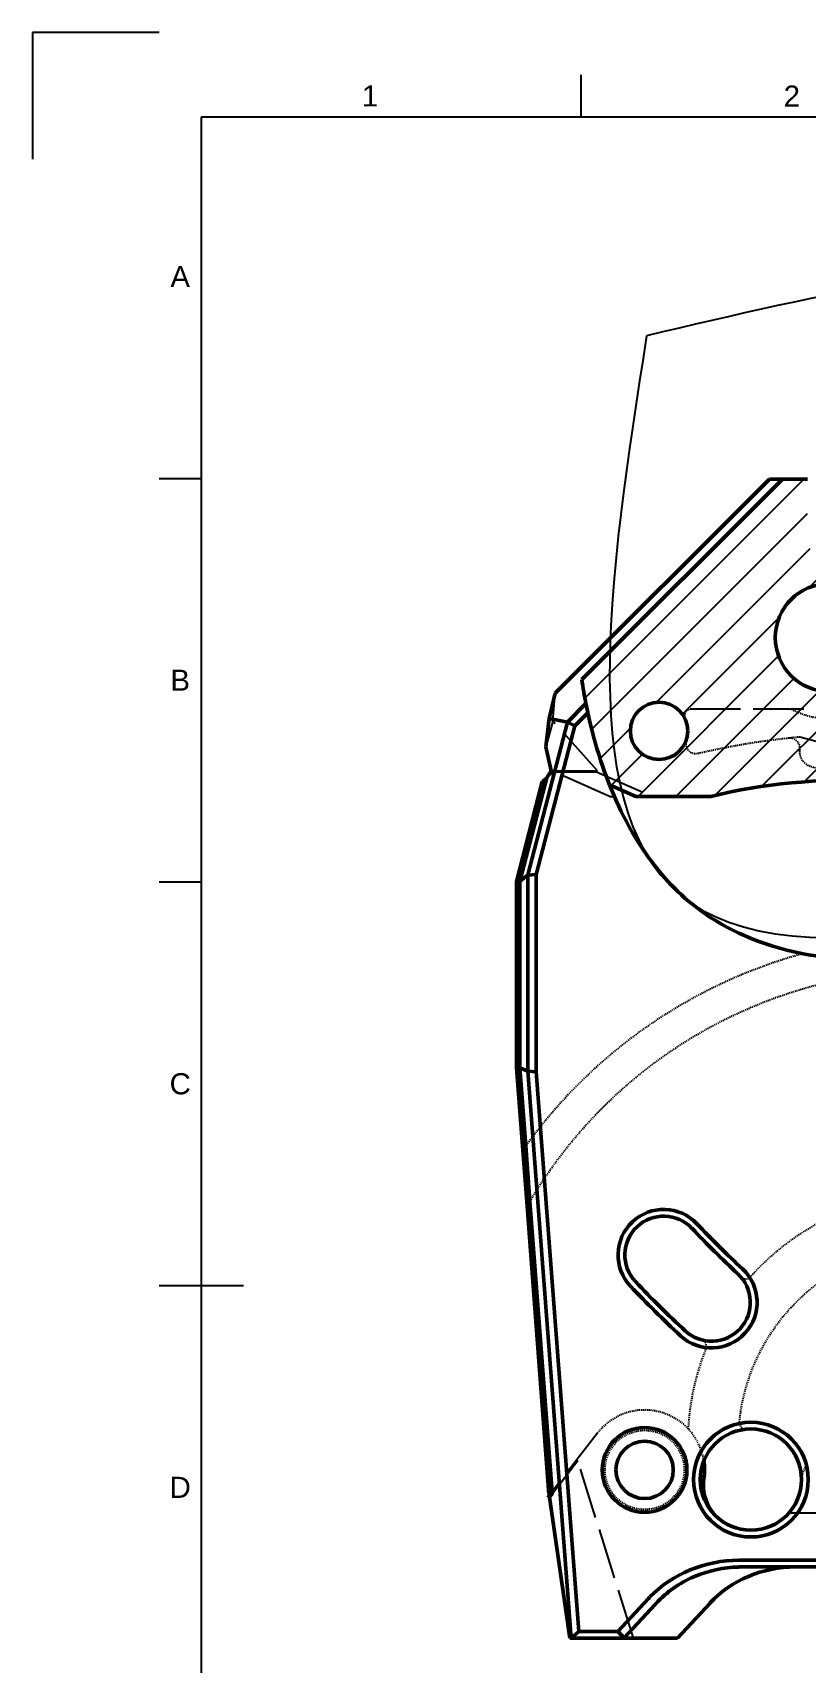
# Model space of a CAD drawing. Header units: millimetres. Extents: x 0 to 860, y -24 to 617.
# Drawn here: x 438 to 529.7, y 423.6 to 616.9 of the extents above; entities that cross this region are included whole.
import ezdxf
from ezdxf.enums import TextEntityAlignment as Align

# ---------------------------------------------------------------- set-up
doc = ezdxf.new("R2010")
doc.units = ezdxf.units.MM
doc.linetypes.add('AM_ISO02W050', pattern=[7.5, 6, -1.5])
doc.linetypes.add('HIDDEN2', pattern=[0.1875, 0.125, -0.0625])
for name, color, linetype, lineweight in [('AM_3', 6, 'AM_ISO02W050', 25), ('AM_8', 1, 'Continuous', 25), ('BORDER', 7, 'Continuous', 25), ('Breakout Section', 7, 'Continuous', 25), ('Hidden', 7, 'HIDDEN2', 25), ('Visible', 7, 'Continuous', 50)]:
    doc.layers.add(name, color=color, linetype=linetype, lineweight=lineweight)
doc.styles.add('FusionTitle', font='arial.ttf')

# ---------------------------------------------------------------- blocks, each defined once
blk = doc.blocks.new('ISO_A3_SHEET')
at = {"layer": 'BORDER'}
for p, q in [((65, 292), (65, 287)), ((410, 287), (20, 287)), ((20, 287), (20, 10)), ((15, 244.16666), (20, 244.16666)), ((15, 196.33333), (20, 196.33333)), ((15, 148.5), (25, 148.5))]:
    blk.add_line(p, q, dxfattribs=at)
at = {"layer": 'Defpoints'}
for p, q in [((15, 297), (0, 297)), ((0, 297), (0, 282))]:
    blk.add_line(p, q, dxfattribs=at)
at = {"layer": 'BORDER', "style": 'FusionTitle'}
for s, p in [('1', (40, 289.5)), ('2', (90, 289.5)), ('A', (17.5, 268.08333)), ('B', (17.5, 220.25)), ('C', (17.5, 172.41667)), ('D', (17.5, 124.58334))]:
    blk.add_text(s, height=2.5, dxfattribs=at).set_placement(p, align=Align.MIDDLE)

msp = doc.modelspace()

# ---------------------------------------------------------------- hatches: boundary and pattern name
at = {"layer": 'AM_8'}
h = msp.add_hatch(dxfattribs=at)
h.set_pattern_fill('ANSI31', color=256, style=0)
h.set_pattern_definition([(45, (437.9836, 319.8726), (-2.245064, 2.245064), [])])
edge = h.paths.add_edge_path(flags=0)
edge.add_spline(control_points=[(610.41, 535.59), (610.65, 535.76), (610.89, 535.94), (611.53, 536.41), (611.93, 536.7), (612.32, 537)], knot_values=[0, 0, 0, 0, 0.297466, 0.297466, 0.789426, 0.789426, 0.789426, 0.789426], degree=3, periodic=0)
edge.add_line((584.35, 563.94), (612.32, 537))
edge.add_line((582.03, 563.94), (584.35, 563.94))
edge.add_line((582.03, 555.94), (582.03, 563.94))
edge.add_line((577.93, 553.48), (582.03, 555.94))
edge.add_line((573.83, 555.94), (577.93, 553.48))
edge.add_line((573.83, 563.94), (573.83, 555.94))
edge.add_line((567.18, 563.94), (573.83, 563.94))
edge.add_line((567.18, 563.94), (567.18, 563.94))
edge.add_line((565.38, 563.94), (567.18, 563.94))
edge.add_line((564.38, 562.94), (565.38, 563.94))
edge.add_line((564.38, 549.94), (564.38, 562.94))
edge.add_line((560.33, 549.94), (564.38, 549.94))
edge.add_line((558.33, 547.94), (560.33, 549.94))
edge.add_line((558.33, 509.86), (558.33, 547.94))
edge.add_spline(control_points=[(558.58, 509.93), (558.5, 509.91), (558.41, 509.89), (558.33, 509.86)], knot_values=[0.280801, 0.280801, 0.280801, 0.280801, 0.296726, 0.296726, 0.296726, 0.296726], degree=3, periodic=0)
edge.add_spline(control_points=[(567.91, 512.88), (564.84, 511.78), (561.79, 510.81), (558.71, 509.97), (558.65, 509.95), (558.58, 509.93)], knot_values=[2.528, 2.528, 2.528, 2.528, 2.996496, 2.996496, 3.006761, 3.006761, 3.006761, 3.006761], degree=3, periodic=0)
edge.add_spline(control_points=[(568.15, 512.96), (568.07, 512.94), (567.99, 512.91), (567.91, 512.88)], knot_values=[2.515766, 2.515766, 2.515766, 2.515766, 2.528, 2.528, 2.528, 2.528], degree=3, periodic=0)
edge.add_line((568.15, 518.57), (568.15, 512.96))
edge.add_line((568.15, 518.87), (568.15, 518.57))
edge.add_line((582.23, 518.87), (568.15, 518.87))
edge.add_spline(control_points=[(582.3, 518.91), (582.28, 518.9), (582.25, 518.89), (582.23, 518.87)], knot_values=[0.032607, 0.032607, 0.032607, 0.032607, 0.037918, 0.037918, 0.037918, 0.037918], degree=3, periodic=0)
edge.add_line((582.67, 519.27), (582.3, 518.91))
edge.add_line((582.67, 525.51), (582.67, 519.27))
edge.add_ellipse((577.09, 531.55), major_axis=(7.43, -3.55), ratio=1, start_angle=-21.7639, end_angle=90, ccw=False)
edge.add_line((580.64, 538.98), (580.64, 538.98))
edge.add_spline(control_points=[(580.64, 538.98), (580.18, 539.2), (579.77, 539.51), (579.25, 540.06), (579.09, 540.26), (578.75, 540.79), (578.59, 541.14), (578.38, 541.89), (578.32, 542.27), (578.32, 542.65)], knot_values=[-0.224252, -0.224252, -0.224252, -0.224252, -0.148312, -0.148312, -0.110184, -0.110184, -0.054097, -0.054097, 0, 0, 0, 0], degree=3, periodic=0)
edge.add_line((578.32, 542.65), (578.32, 550.69))
edge.add_ellipse((582.33, 550.73), major_axis=(-1.88, -3.58), ratio=0.989891, start_angle=-191.1132, end_angle=-62.0833, ccw=False)
edge.add_line((584.86, 553.88), (608.45, 534.84))
edge.add_line((608.45, 534.84), (608.59, 534.29))
edge.add_spline(control_points=[(609.65, 535.04), (609.3, 534.79), (608.94, 534.54), (608.59, 534.29)], knot_values=[0.307763, 0.307763, 0.307763, 0.307763, 0.370434, 0.370434, 0.370434, 0.370434], degree=3, periodic=0)
edge.add_spline(control_points=[(610.41, 535.59), (610.15, 535.41), (609.9, 535.22), (609.65, 535.04)], knot_values=[0.833337, 0.833337, 0.833337, 0.833337, 0.893975, 0.893975, 0.893975, 0.893975], degree=3, periodic=0)
edge = h.paths.add_edge_path(flags=0)
edge.add_ellipse((577.09, 531.55), major_axis=(0, 3.4), ratio=1, start_angle=0, end_angle=360)
edge = h.paths.add_edge_path(flags=0)
edge.add_ellipse((563.04, 533.41), major_axis=(0, 3.4), ratio=1, start_angle=0, end_angle=360)
edge = h.paths.add_edge_path(flags=0)
edge.add_line((537.62, 528.19), (537.62, 506.9))
edge.add_line((537.62, 506.9), (537.62, 506.9))
edge.add_spline(control_points=[(537.62, 506.9), (542.88, 506.85), (548.3, 507.57), (553.53, 508.7)], knot_values=[3.26411, 3.26411, 3.26411, 3.26411, 4.051041, 4.051041, 4.051041, 4.051041], degree=3, periodic=0)
edge.add_line((553.53, 508.7), (553.53, 547.94))
edge.add_line((553.53, 547.94), (551.53, 549.94))
edge.add_line((551.53, 549.94), (547.48, 549.94))
edge.add_line((547.48, 549.94), (547.48, 562.94))
edge.add_line((547.48, 562.94), (546.48, 563.94))
edge.add_line((546.48, 563.94), (544.68, 563.94))
edge.add_line((544.68, 563.94), (544.68, 563.94))
edge.add_line((544.68, 563.94), (538.03, 563.94))
edge.add_line((538.03, 563.94), (538.03, 555.94))
edge.add_line((538.03, 555.94), (533.93, 553.48))
edge.add_line((533.93, 553.48), (529.83, 555.94))
edge.add_line((529.83, 555.94), (529.83, 563.94))
edge.add_line((529.83, 563.94), (526.89, 563.94))
edge.add_line((526.89, 563.94), (503.09, 540.2))
edge.add_spline(control_points=[(503.09, 540.2), (503.23, 539.22), (503.4, 538.27), (503.58, 537.34)], knot_values=[0.145474, 0.145474, 0.145474, 0.145474, 0.938844, 0.938844, 0.938844, 0.938844], degree=3, periodic=0)
edge.add_spline(control_points=[(503.58, 537.34), (503.65, 536.98), (503.73, 536.62), (503.81, 536.26)], knot_values=[0.25562, 0.25562, 0.25562, 0.25562, 0.322568, 0.322568, 0.322568, 0.322568], degree=3, periodic=0)
edge.add_spline(control_points=[(503.81, 536.26), (504.43, 533.34), (505.28, 530.47), (506.37, 527.72)], knot_values=[6.619501, 6.619501, 6.619501, 6.619501, 7.323802, 7.323802, 7.323802, 7.323802], degree=3, periodic=0)
edge.add_line((506.37, 527.72), (506.37, 527.72))
edge.add_line((506.37, 527.72), (509.48, 526.35))
edge.add_line((509.48, 526.35), (518.37, 526.35))
edge.add_ellipse((534.54, 458.85), major_axis=(69.34, -3.08), ratio=1, start_angle=90, end_angle=106.0154, ccw=False)
edge = h.paths.add_edge_path(flags=0)
edge.add_ellipse((512.24, 534.11), major_axis=(0, 3.4), ratio=1, start_angle=0, end_angle=360)
edge = h.paths.add_edge_path(flags=0)
edge.add_ellipse((532.42, 545.17), major_axis=(0, 6.4), ratio=1, start_angle=0, end_angle=360)

# ---------------------------------------------------------------- linework, layer by layer
at = {"layer": 'AM_3', "extrusion": (0, 1, 0)}
for p, q in [((499.64, 535.27), (499.92, 538.58)), ((536.9, 536.68), (516.05, 536.68)), ((499.64, 535.27), (498.83, 532.22)), ((504.95, 529.37), (499.64, 535.27)), ((528.91, 533.42), (532.21, 532.53)), ((528.91, 531.74), (528.91, 532.09)), ((498.4, 528.1), (498.92, 528.53)), ((498.92, 528.53), (499.78, 529.25)), ((499.46, 529.37), (504.95, 529.37)), ((506.37, 526.35), (499.78, 529.25)), ((499.78, 529.25), (504.81, 529.25)), ((504.81, 529.25), (504.95, 529.37)), ((504.81, 529.25), (511.41, 526.35)), ((506.37, 526.35), (506.94, 526.35)), ((496.44, 484.91), (496.94, 478.38)), ((504.89, 450.84), (499.57, 443.91)), ((499.59, 443.72), (502.6, 447.64)), ((502.6, 447.64), (502.33, 447.51)), ((509.22, 426.56), (502.6, 447.64)), ((499.57, 443.91), (499.41, 443.69)), ((527.66, 441.44), (545.13, 441.44))]:
    msp.add_line(p, q, dxfattribs=at)
at = {"layer": 'Breakout Section', "transparency": 33554432}
msp.add_spline([(510.77, 580.95, 22.7), (579.21, 590.78, 22.7), (639.47, 576.58, 22.7), (515.93, 513.77, 22.7), (510.77, 580.95, 22.7)], degree=3, dxfattribs=at)
at = {"layer": 'Hidden'}
msp.add_circle((510.53, 446.52), 4.7, dxfattribs=at)
for centre, radius, start, end in [((516.05, 535.88), 0.8, 90, 204.9328), ((532.42, 545.17), 9.6, 242.1572, 297.8427), ((516.6, 532.62), 1.2, 161.0562, 283.2203), ((545.13, 449.84), 60, 105.3101, 144.2317), ((545.13, 449.84), 60, 144.2317, 144.8273), ((545.13, 449.84), 29.48, 114.7948, 138.3502), ((522.5, 469.96), 0.8, 221.5315, 318.3502), ((545.13, 449.84), 29.48, 158.0255, 176.9795), ((517.05, 461.17), 0.8, 338.0255, 74.8441), ((510.53, 446.52), 7.1, 43.3641, 142.4934), ((510.53, 446.52), 7.1, 8.5633, 43.3641), ((522.56, 452.14), 0.8, 174.1667, 274.7398)]:
    msp.add_arc(centre, radius, start, end, dxfattribs=at)
at = {"layer": 'Hidden', "extrusion": (1e-16, 0, -1)}
for centre, radius, start, end in [((-537.13, 445.22), 88.58, 76.781, 84.6762), ((-527.71, 532.09), 1.2, 83.812, 180), ((-530.91, 531.74), 2, 260.1511, 0), ((-545.13, 449.84), 56, 30.635, 79.2796), ((-545.13, 449.84), 56, 29.9157, 30.635), ((-545.13, 449.84), 23.48, 5.8333, 58.9251), ((-535.09, 444.48), 6, 4.2328, 26.1005)]:
    msp.add_arc(centre, radius, start, end, dxfattribs=at)
at = {"layer": 'Visible', "extrusion": (0, 1, 0)}
for p, q in [((499.92, 538.58), (525.34, 563.94)), ((503.09, 540.2), (526.89, 563.94)), ((525.34, 563.94), (526.89, 563.94)), ((526.89, 563.94), (529.83, 563.94)), ((499.22, 535.58), (499.92, 538.58)), ((503.58, 537.34), (501.39, 535.14)), ((498.83, 532.22), (499.22, 535.58)), ((501.39, 535.14), (499.22, 535.58)), ((502.25, 534.7), (503.81, 536.26)), ((501.38, 535.14), (496.7, 517.04)), ((497.68, 517.09), (502.25, 534.7)), ((501.39, 535.14), (501.38, 535.14)), ((501.38, 535.14), (502.25, 534.7)), ((499.46, 529.37), (498.83, 532.22)), ((498.4, 528.1), (495.33, 516.24)), ((495.45, 516.64), (498.43, 528.13)), ((498.92, 528.53), (495.73, 516.24)), ((498.43, 528.13), (498.4, 528.1)), ((498.92, 528.53), (498.43, 528.13)), ((498.92, 528.53), (499.46, 529.37)), ((509.48, 526.35), (506.37, 527.72)), ((518.37, 526.35), (509.48, 526.35)), ((495.35, 516.26), (495.33, 516.24)), ((495.33, 516.24), (495.33, 494.19)), ((495.35, 516.26), (495.45, 516.64)), ((495.35, 494.18), (495.35, 516.26)), ((495.73, 516.24), (495.45, 516.64)), ((496.7, 517.04), (495.73, 516.24)), ((495.73, 494.19), (495.73, 516.24)), ((497.68, 517.09), (496.7, 517)), ((496.7, 517.04), (496.7, 517)), ((496.7, 517), (496.7, 493.78)), ((497.68, 493.7), (497.68, 517.09)), ((495.33, 494.19), (496.08, 484.4)), ((495.35, 494.18), (495.33, 494.19)), ((495.37, 493.99), (495.35, 494.18)), ((495.73, 494.19), (495.37, 493.99)), ((499.21, 443.69), (495.37, 493.99)), ((496.7, 493.76), (495.73, 494.19)), ((496.44, 484.91), (495.73, 494.19)), ((496.7, 493.78), (497.68, 493.7)), ((496.7, 493.78), (496.7, 493.76)), ((496.7, 493.76), (501.83, 426.58)), ((502.75, 427.36), (497.68, 493.7)), ((496.08, 484.4), (496.59, 477.77)), ((496.44, 484.91), (496.94, 478.37)), ((496.59, 477.77), (499.19, 443.66)), ((499.57, 443.91), (496.94, 478.37)), ((499.05, 443.23), (499.41, 443.69)), ((499.26, 443.29), (499.05, 443.23)), ((499.41, 443.69), (499.19, 443.66)), ((499.19, 443.66), (499.21, 443.69)), ((499.59, 443.72), (499.21, 443.69)), ((499.26, 443.29), (499.59, 443.72)), ((499.26, 443.29), (501.66, 426.56)), ((499.57, 443.91), (499.59, 443.72)), ((522.08, 435.82), (521.71, 435.82)), ((569.57, 435.82), (522.08, 435.82)), ((522.08, 435.02), (591.46, 435.02)), ((510.98, 431.27), (507.35, 427.36)), ((508.1, 426.6), (511.76, 430.55)), ((514.42, 426.56), (518.28, 430.73)), ((502.75, 427.36), (501.83, 426.58)), ((507.35, 427.36), (502.75, 427.36)), ((508.1, 426.6), (507.35, 427.36)), ((501.82, 426.56), (501.66, 426.56)), ((501.83, 426.58), (501.82, 426.56)), ((501.82, 426.56), (508.08, 426.56)), ((508.08, 426.56), (508.1, 426.6)), ((508.08, 426.56), (514.42, 426.56))]:
    msp.add_line(p, q, dxfattribs=at)
at = {"layer": 'Visible'}
for centre, radius in [((532.42, 545.17), 6.4), ((512.24, 534.11), 3.4), ((510.53, 446.52), 5.02), ((523.13, 445.37), 6.8)]:
    msp.add_circle(centre, radius, dxfattribs=at)
at = {"layer": 'Visible', "extrusion": (1e-16, 0, -1)}
for centre, radius in [((-523.13, 445.37), 6), ((-510.53, 446.52), 3.4)]:
    msp.add_circle(centre, radius, dxfattribs=at)
at = {"layer": 'Visible'}
for centre, radius, start, end in [((534.54, 458.85), 69.41, 87.4584, 103.4738), ((512.79, 471.99), 5.4, 43.3293, 223.329), ((597.32, 551.73), 111.6, 223.329, 227.2627), ((518.46, 466.38), 5.4, 227.2627, 47.2627), ((597.32, 551.73), 121.6, 223.329, 227.2627)]:
    msp.add_arc(centre, radius, start, end, dxfattribs=at)
at = {"layer": 'Visible', "extrusion": (1e-16, 0, -1)}
for centre, radius, start, end in [((-512.79, 471.99), 4.6, 316.671, 136.6707), ((-597.32, 551.73), 110.8, 312.7373, 316.671), ((-518.46, 466.38), 4.6, 132.7373, 312.7373), ((-597.32, 551.73), 120.8, 312.7373, 316.671), ((-510.53, 446.52), 7.1, 171.4367, 188.5138), ((-522.69, 444.7), 5.2, 302.9953, 8.5138)]:
    msp.add_arc(centre, radius, start, end, dxfattribs=at)
at = {"layer": 'Visible', "extrusion": (1.20841e-16, 3.42116e-30, -1)}
msp.add_ellipse((528.42, 423.02), major_axis=(13.24, 0), ratio=0.906308, start_param=3.839724, end_param=4.712389, dxfattribs=at)
at = {"layer": 'Visible', "extrusion": (1.23214e-16, -2.00256e-25, -1)}
msp.add_ellipse((522.08, 420.41), major_axis=(-14.61, 0), ratio=0.999982, start_param=1.545258, end_param=1.570797, dxfattribs=at)
at = {"layer": 'Visible'}
msp.add_ellipse((519.08, 425.08), major_axis=(10.01, 6.1), ratio=0.854579, start_param=1.86865, end_param=1.891186, dxfattribs=at)
for points in [[(503.58, 537.34), (503.4, 538.27), (503.23, 539.22), (503.09, 540.2)], [(503.81, 536.26), (503.73, 536.62), (503.65, 536.98), (503.58, 537.34)], [(521.71, 435.82), (517.74, 435.82), (513.79, 434.2), (511.16, 431.46)], [(511.76, 430.55), (511.81, 430.61), (511.86, 430.67), (511.92, 430.73)]]:
    msp.add_open_spline(points, degree=3, dxfattribs=at)
for points, knots in [([(553.72, 508.74), (547.92, 507.47), (541.89, 506.71), (531.41, 507.12), (526.72, 507.95), (518.37, 511.57), (515.63, 513.84), (511.09, 518.57), (509.02, 521.84), (505.81, 528.74), (504.62, 532.47), (503.81, 536.26)], [3.25415, 3.25415, 3.25415, 3.25415, 4.127872, 4.127872, 4.830624, 4.830624, 5.495735, 5.495735, 6.407612, 6.407612, 7.323802, 7.323802, 7.323802, 7.323802]), ([(511.92, 430.73), (512.53, 431.39), (513.22, 431.98), (514.71, 433.04), (515.53, 433.49), (518.06, 434.58), (519.88, 434.97), (521.71, 435.01)], [-0.5483114, -0.5483114, -0.5483114, -0.5483114, -0.413009, -0.413009, -0.2741558, -0.2741558, 0, 0, 0, 0])]:
    msp.add_open_spline(points, degree=3, knots=knots, dxfattribs=at)

# ---------------------------------------------------------------- block references
at = {"layer": 'BORDER'}
msp.add_blockref('ISO_A3_SHEET', (437.98, 319.87), dxfattribs=at)

doc.saveas('drawing.dxf')
